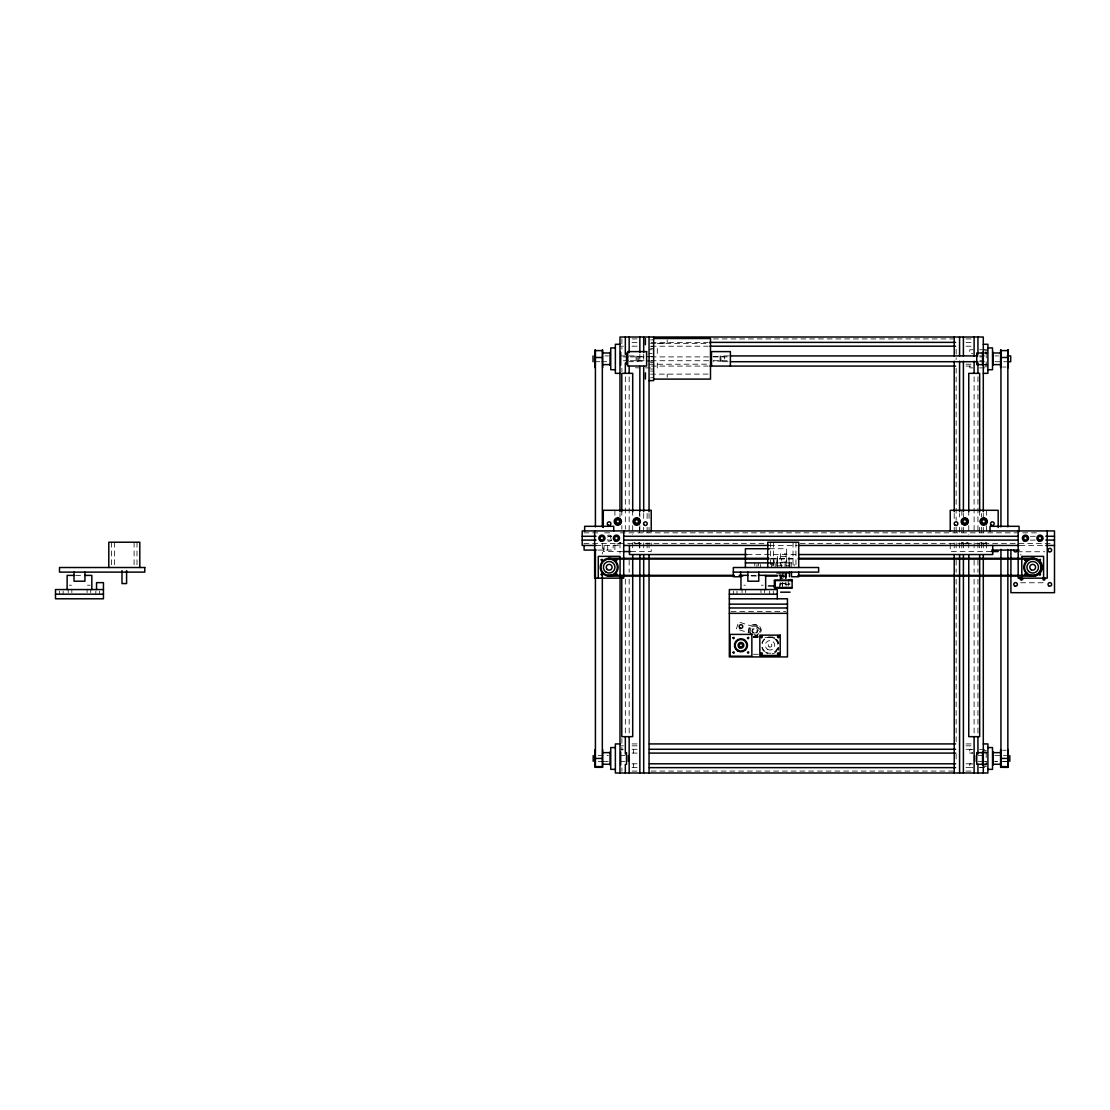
<?xml version="1.0" encoding="UTF-8"?>
<svg xmlns="http://www.w3.org/2000/svg" width="1110" height="1110" viewBox="0 0 1110 1110"><rect width="100%" height="100%" fill="white"/><g stroke="black" fill="none" stroke-linecap="round" stroke-linejoin="round"><path stroke-width="0.75" stroke-dasharray="5 3.75" d="M736.416 628.898L738.58 621.975L759.379 628.482L757.214 635.419L754.009 634.42M632.089 338.925L639.013 338.925M713.397 338.925L957.333 338.925M965.991 338.925L972.915 338.925M650.585 339.882L653.651 339.882M632.089 342.366L639.013 342.366M651.126 342.366L708.208 342.366M965.991 342.366L972.915 342.366M650.585 343.489L667.207 343.489L667.207 339.882M657.106 343.531L710.497 343.531M619.977 346.195L623.445 346.195M632.089 346.195L639.013 346.195M651.126 346.195L708.208 346.195M965.991 346.195L972.915 346.195M650.585 346.514L653.651 346.514M650.585 348.582L653.651 348.582M649.045 349.733L652.125 349.733M984.834 349.733L987.9 349.733M973.04 349.747L969.738 349.747L969.738 353.355L973.04 353.355M979.644 349.747L986.249 349.747M984.834 350.815L987.9 350.815M984.834 352.272L987.9 352.272M983.293 352.994L986.374 352.994M649.045 353.368L652.125 353.368M984.834 353.368L987.9 353.368M605.033 355.908L608.544 355.921M620.712 355.921L625.069 355.921M629.203 355.921L637.182 355.908L637.182 361.721L629.203 361.707M728.812 355.908L720.057 355.921L720.057 361.707L728.812 361.721M979.561 355.921L986.485 355.921M994.907 355.908L998.598 355.921M637.182 356.504L645.631 356.518M647.366 356.518L652.555 356.518M713.064 356.504L724.344 356.504L724.344 361.111L713.064 361.125M623.445 356.907L628.635 356.907M630.355 356.907L649.392 356.907M651.126 356.907L711.676 356.907M713.397 356.907L728.979 356.907M979.825 356.907L983.293 356.907M623.445 360.722L628.635 360.722M630.355 360.722L649.392 360.722M651.126 360.722L711.676 360.722M713.397 360.722L728.979 360.722M979.825 360.722L983.293 360.722M637.182 361.125L645.631 361.097M647.366 361.097L652.555 361.097M594.766 361.707L599.927 361.707M601.662 361.707L608.544 361.707M979.561 361.707L986.485 361.707M994.907 361.721L1006.548 361.721M650.585 362.443L653.651 362.443M649.045 364.26L708.208 364.163M965.991 364.163L973.04 364.274M984.834 364.26L987.9 364.26M983.293 364.621L986.374 364.621M984.834 365.356L987.9 365.356M651.126 366.078L708.208 366.078M965.991 366.078L972.915 366.078M984.834 366.8L987.9 366.8M1002.677 367.021L1006.132 367.021M638.791 367.882L635.489 367.743M645.396 367.882L652.125 367.896M973.04 367.882L969.738 367.882L969.738 364.274M979.644 367.882L987.9 367.896M650.585 369.033L653.651 369.033M650.585 371.101L653.651 371.101M650.585 374.139L708.777 374.098M650.585 377.733L653.651 377.733M583.929 532.842L597.763 532.842M604.686 532.842L613.331 532.842M620.254 532.842L1037.198 532.842M608.141 536.283L611.61 536.283M1030.274 536.283L1035.463 536.283M608.141 540.098L611.61 540.098M1030.274 540.098L1035.463 540.098M583.929 543.553L765.581 543.553M800.185 543.553L1051.045 543.553M596.028 545.454L621.988 545.454M769.563 545.454L797.244 545.454M1019.896 545.454L1044.121 545.454M769.466 548.729L786.671 548.729L786.671 567.515M597.777 550.074L613.164 550.074L613.164 545.454M622.113 551.559L603.271 551.559L603.271 544.691M630.674 551.559L651.223 551.559L651.223 542.97M991.341 551.559L950.229 551.559L950.229 542.97M1017.204 551.753L1044.76 551.753M747.072 554.542L797.244 554.542M770.645 558.316L796.578 558.316M770.645 559.024L796.578 559.024M769.466 562.895L794.122 562.895L794.122 565.975M777.416 565.809L789.043 565.809M75.591 575.396L83.375 575.396M750.984 575.396L756.604 575.327M779.095 575.327L786.019 575.327M751.414 576.034L756.604 576.034M779.095 576.034L786.019 576.034M786.699 576.742L779.109 576.742L779.109 572.122M1020.645 582.764L1046.48 582.764M779.581 583.277L789.987 583.277M789.987 584.554L779.581 584.554L779.581 587.454M69.306 585.206L71.484 585.206M87.468 585.206L90.188 585.206M743.866 585.206L745.323 585.206M761.307 585.206L763.139 585.206M731.046 611.416L785.755 611.416M753.274 636.682L758.31 636.682M753.274 637.459L758.31 637.459M765.026 637.459L771.755 637.57A8.464 8.464 0 0 1 778.096 643.176M753.357 654.276L758.366 654.276M632.089 743.922L639.013 743.922M965.991 743.922L972.915 743.922M619.977 745.837L623.445 745.837M632.089 745.837L639.013 745.837M965.991 745.837L972.915 745.837M619.977 749.278L623.445 749.278M632.089 749.278L639.013 749.278M965.991 749.278L972.915 749.278M973.04 749.389L969.738 749.389L969.738 752.996L973.04 752.996L965.991 753.093M979.644 749.389L986.374 749.375M1002.677 750.249L1006.132 750.249M983.293 750.457L986.374 750.457M983.293 751.914L986.374 751.914M983.293 752.636L987.9 752.636M983.293 753.01L986.374 753.01M632.089 753.093L639.013 753.093M598.221 755.563L608.363 755.549M620.712 755.563L625.069 755.563M978.021 755.563L986.388 755.563M994.754 755.563L1006.548 755.549M598.221 761.349L608.252 761.349M620.712 761.349L625.069 761.349M978.021 761.349L986.388 761.349M1006.465 761.349L994.754 761.349L1001.567 761.363M601.703 761.363L608.363 761.363M982.558 761.363L986.193 761.363M1003.218 761.363L1006.548 761.363M632.089 763.805L639.013 763.805M965.991 763.805L972.915 763.805M973.04 763.916L969.738 763.916L969.738 767.523L973.04 767.523M983.293 763.902L986.374 763.902M984.834 764.263L987.9 764.263M983.293 764.998L986.374 764.998M983.293 766.441L986.374 766.441M979.644 767.523L986.374 767.537M632.089 767.634L639.013 767.634M965.991 767.634L972.915 767.634M979.825 767.634L983.293 767.634M632.089 771.075L639.013 771.075M651.126 771.075L957.333 771.075M965.991 771.075L972.915 771.075M739.607 629.911L752.413 633.921M986.554 510.295L986.554 515.456M986.554 525.765L986.554 534.368M986.554 542.97L986.554 551.559M986.193 352.994L986.193 364.621M986.193 752.636L986.193 764.263M983.293 513.472L983.293 516.941M983.293 527.319L983.293 534.243M983.293 542.887L983.293 551.545M981.379 513.472L981.379 516.941M981.379 527.319L981.379 534.243M981.379 542.887L981.379 551.545M979.658 510.295L979.658 516.941M979.658 527.319L979.658 534.368M979.658 542.887L979.658 551.559M977.938 376.803L977.938 534.243M977.938 542.887L977.938 551.545M977.938 560.189L977.938 572.302M977.938 579.226L977.938 733.197M974.108 376.803L974.108 534.243M974.108 542.887L974.108 551.545M974.108 560.189L974.108 572.302M974.108 579.226L974.108 733.197M968.753 510.295L968.753 517.177M968.753 525.585L968.753 534.368M968.753 542.887L968.753 551.559M963.397 513.472L963.397 516.941M963.397 527.319L963.397 534.243M963.397 542.887L963.397 551.545M961.857 510.295L961.857 515.456M961.857 527.486L961.857 534.368M961.857 542.97L961.857 551.559M959.581 513.472L959.581 516.941M959.581 527.319L959.581 534.243M959.581 542.887L959.581 551.545M956.14 349.123L956.14 359.501M956.14 368.159L956.14 520.396M956.14 527.319L956.14 534.243M956.14 542.887L956.14 551.545M956.14 560.189L956.14 572.302M956.14 579.226L956.14 741.841M956.14 753.954L956.14 760.877M954.225 513.472L954.225 520.396M954.225 527.319L954.225 534.243M954.225 542.887L954.225 551.545M795.939 542.221L795.939 565.822M793.039 542.221L793.039 565.822M791.222 562.895L791.222 567.515M789.765 567.515L789.765 562.173L776.695 562.173L776.695 567.515M789.043 562.173L789.043 556.36L777.416 556.36L777.416 562.173M789.043 562.895L789.043 567.515M788.239 580.918L788.239 588.189M786.296 572.122L786.31 580.377M786.13 565.809L786.116 553.835L780.33 553.835L780.316 565.809M786.116 573.912L786.13 586.163M785.533 573.856L785.533 583.569L780.927 583.569L780.927 573.856M785.034 566.835L785.034 558.58L781.426 558.58L781.426 566.835M785.034 572.122L785.034 578.56L781.426 578.56L781.426 572.122M783.174 572.927L783.174 579.323M782.467 584.554L782.467 588.189M782.286 573.662L782.286 576.742M782.467 582.375L782.467 585.275M780.33 573.912L780.316 586.163M780.136 576.742L780.136 579.156M777.416 567.515L777.416 562.895L777.291 565.975M776.931 562.895L776.931 558.538L774.031 558.538L774.031 562.895M775.113 562.895L775.238 567.515M773.656 562.895L773.67 565.975M773.42 542.221L773.42 565.822M773.295 591.103L773.295 594.183M772.324 562.895L772.324 565.975M771.478 562.895L771.478 567.515M770.52 542.221L770.52 565.822M769.66 591.103L769.66 594.183M764.582 589.563L764.582 592.643M760.947 589.563L760.961 592.643M760.586 564.435L760.586 567.515M758.408 562.895L758.408 565.975M756.951 564.435L756.951 567.515M754.772 562.895L754.772 565.975M745.684 589.563L745.684 592.643M742.049 589.563L742.049 592.643M736.971 591.103L736.971 594.183M733.335 591.103L733.335 594.183M720.945 355.908L720.945 361.721M667.207 374.139L667.207 377.4M657.287 348.457L657.287 354.631M657.287 362.984L657.287 369.172M649.045 513.472L649.045 520.396M649.045 527.319L649.045 534.243M649.045 542.887L649.045 551.545M647.13 513.472L647.13 520.396M647.13 527.319L647.13 534.243M647.13 542.887L647.13 551.545M643.689 354.312L643.689 362.97M643.689 513.472L643.689 520.396M643.689 527.319L643.689 534.243M643.689 542.887L643.689 551.545M639.86 354.312L639.86 362.97M639.86 513.472L639.86 516.941M639.86 525.585L639.86 534.243M639.86 542.887L639.86 551.545M639.596 510.295L639.596 515.456M639.596 527.486L639.596 534.368M639.596 542.97L639.596 551.559M638.708 356.518L638.708 361.097M636.099 355.921L636.099 361.707M633.533 749.389L633.533 752.996M633.533 763.916L633.533 767.523M632.7 510.295L632.7 517.177M632.7 525.585L632.7 534.368M632.7 542.887L632.7 551.559M629.162 376.803L629.162 534.243M629.162 560.189L629.162 572.302M629.162 579.226L629.162 733.197M625.332 376.803L625.332 529.054M625.332 579.226L625.332 733.197M621.891 338.744L621.891 349.123M621.891 368.159L621.891 371.614M621.794 510.295L621.794 517.177M621.891 525.585L621.794 529.206M621.891 738.386L621.891 750.499M621.891 767.801L621.891 771.256M619.977 513.472L619.977 516.941M619.977 542.887L619.977 553.266M614.898 510.295L614.898 515.456M614.898 544.691L614.898 551.559M607.711 545.454L607.711 550.074M604.076 545.454L604.076 550.074M602.328 543.567L602.328 553.959M137.002 542.221L137.002 565.822M134.102 542.221L134.102 565.822M114.496 542.221L114.496 565.822M111.583 542.221L111.583 565.822M99.456 591.103L99.456 594.183M95.835 591.103L95.821 594.183M90.743 589.563L90.743 592.643M87.121 589.563L87.107 592.643M71.845 589.563L71.845 592.643M68.209 589.563L68.209 592.643M63.131 591.103L63.131 594.183M59.496 591.103L59.496 594.183M752.774 632.922A2.9 2.9 0 0 1 753.87 628.121A2.9 2.9 0 0 1 757.714 631.202A2.9 2.9 0 0 1 753.274 633.324M749.222 632.367A5.814 5.814 0 0 1 754.828 625.055A5.814 5.814 0 0 1 760.447 632.367M757.741 635.905A5.814 5.814 0 0 1 753.329 636.488M748.515 632.561A6.535 6.535 0 0 1 754.828 624.333A6.535 6.535 0 0 1 761.155 632.561M758.102 636.529A6.535 6.535 0 0 1 753.135 637.182M776.015 639.318A8.464 8.464 0 0 1 772.227 653.471M767.842 653.471A8.464 8.464 0 0 1 765.803 652.625M764.041 651.279A8.464 8.464 0 0 1 761.849 647.491M761.849 643.106A8.464 8.464 0 0 1 774.267 637.972M778.36 647.56A8.464 8.464 0 0 1 777.652 649.641M776.417 651.473A8.464 8.464 0 0 1 772.754 653.901M778.942 648.254A9.185 9.185 0 0 1 778.027 650.46M772.449 636.987A9.185 9.185 0 0 1 774.669 637.903M776.57 639.374A9.185 9.185 0 0 1 778.942 643.495M750.651 633.061A4.717 4.717 0 0 1 754.412 626.165A4.717 4.717 0 0 1 759.337 632.284M758.824 633.394A4.717 4.717 0 0 1 753.426 635.378M966.949 542.554A3.094 3.094 0 0 1 962.578 542.554M967.906 542.193A3.635 3.635 0 0 1 965.7 543.886M963.827 543.886A3.635 3.635 0 0 1 961.621 542.193M986.485 542.637A3.635 3.635 0 0 1 984.972 543.761M983.113 543.969A3.635 3.635 0 0 1 980.727 542.526M985.833 542.554A3.094 3.094 0 0 1 981.476 542.554M619.977 542.554A3.094 3.094 0 0 1 618.603 543.359M638.874 542.554A3.094 3.094 0 0 1 634.504 542.554M607.656 537.06A1.818 1.818 0 0 1 610.333 536.879A1.818 1.818 0 0 1 610.292 539.557A1.818 1.818 0 0 1 607.628 539.28M620.948 542.193A3.635 3.635 0 0 1 616.855 543.886M639.527 542.637A3.635 3.635 0 0 1 638.014 543.761M636.141 543.969A3.635 3.635 0 0 1 633.768 542.526M611.749 539.737A3.094 3.094 0 0 1 607.531 540.861M607.531 535.519A3.094 3.094 0 0 1 611.749 536.643M1020.409 554.972A1.457 1.457 0 0 1 1021.061 554.598M767.662 649.392A4.717 4.717 0 0 0 774.752 645.298A4.717 4.717 0 0 0 767.662 641.205A4.717 4.717 0 0 0 767.662 649.392M769.119 646.866A1.818 1.818 0 0 0 771.852 645.298A1.818 1.818 0 0 0 769.119 643.731A1.818 1.818 0 0 0 769.119 646.866M753.662 632.714A2.178 2.178 0 0 0 757.006 630.966A2.178 2.178 0 0 0 753.829 628.94A2.178 2.178 0 0 0 753.662 632.714M766.039 652.222A7.992 7.992 0 0 0 778.027 645.298A7.992 7.992 0 0 0 766.039 638.375A7.992 7.992 0 0 0 766.039 652.222"/><path stroke-width="1.5" d="M1020.714 577.783L1021.45 579.545L1022.171 577.783M1043.234 577.783L1043.955 579.545L1044.69 577.783M653.651 338.508L710.497 338.508L710.497 379.107L653.651 379.107M709.942 342.366L955.613 342.366M619.977 344.28L615.37 344.28L615.37 373.348L619.977 373.348M983.293 344.28L987.9 344.28L987.9 373.348L983.293 373.348M709.942 346.195L955.613 346.195M615.37 347.916L610.75 347.916L610.75 369.713L615.37 369.713M987.9 347.916L992.52 347.916L992.52 369.713L987.9 369.713M595.418 350.607L602.328 350.607M1000.942 350.607L1007.852 350.607M602.688 352.994L610.028 352.994M982.558 353.008L976.745 353.008L976.745 364.621L982.558 364.621M993.242 352.994L1000.582 352.994M730.449 355.921L977.827 355.921M1007.242 355.921L1010.697 355.921L1010.697 361.707L1007.242 361.707M595.418 357.489L602.328 357.489M1000.942 357.489L1007.852 357.489M730.449 361.707L977.827 361.707M602.688 364.621L610.028 364.621M993.242 364.621L1000.582 364.621M709.942 366.078L955.613 366.078M649.045 380.605L653.651 380.605L653.651 337.01M582.195 536.283L596.028 536.283M623.709 536.283L1018.175 536.283M1045.856 536.283L1054.5 536.283M582.195 540.098L596.028 540.098M623.709 540.098L1018.175 540.098M1045.856 540.098L1054.5 540.098M596.056 545.454L582.195 545.454L582.195 530.927L1054.5 530.927L1054.5 592.685L1010.905 592.685L1010.905 549.797M623.709 545.454L769.036 545.454M798.451 545.454L1019.091 545.454M1045.856 545.454L1054.5 545.454M769.466 548.729L745.393 548.729L745.393 567.515M596.056 550.074L584.096 550.074L584.096 545.454M991.743 550.074L1019.091 550.074M623.126 551.559L630.674 551.559M991.341 551.559L998.181 551.559M747.072 554.542L629.425 554.542L629.425 545.454M798.964 554.542L992.742 554.542L992.742 545.454M768.911 558.316L608.169 558.316L608.169 559.024L768.911 559.024M798.298 558.316L1034.409 558.302A8.936 8.936 0 0 1 1034.673 576.021L798.118 576.034M798.298 559.024L1034.867 559.107A8.214 8.214 0 0 1 1034.021 575.355L798.118 575.327M745.393 562.895L769.466 562.895M733.335 572.122L818.625 572.122L818.625 567.515L733.335 567.515L733.335 576.742L740.606 576.742L740.606 572.122M776.695 572.857L789.765 572.857M74.023 575.396L67.127 575.396L67.127 589.563M84.929 575.396L91.825 575.396L91.825 589.563M734.126 575.327L607.85 575.327L607.85 576.034L734.126 576.034M739.316 575.327L747.96 575.327M758.338 575.327L777.361 575.327M739.316 576.034L742.77 576.034M765.262 576.034L777.361 576.034M789.307 579.642L791.832 579.642M774.35 580.197L792.11 580.197M789.307 580.363L791.832 580.363M768.397 585.927L774.572 585.927M774.308 587.828L792.138 587.828M778.859 588.189L791.832 588.189M103.452 589.563L55.5 589.563L55.5 598.789L103.452 598.789L103.452 582.639L96.542 582.639L96.542 589.563M780.663 592.185L790.042 592.185M55.5 594.183L103.452 594.183M729.339 594.183L777.291 594.183M729.339 598.789L787.462 598.789L787.462 656.926L729.339 656.926L729.339 589.563L777.291 589.563L777.291 598.789M729.339 604.145L787.462 604.145M729.339 607.975L787.462 607.975M729.339 613.331L787.462 613.331M619.977 743.922L615.37 743.922L615.37 772.99L987.9 772.99L987.9 743.922L983.293 743.922M649.392 743.922L955.613 743.922M615.37 747.557L610.75 747.557L610.75 769.355L615.37 769.355M987.9 747.557L992.52 747.557L992.52 769.355L987.9 769.355M649.392 749.278L955.613 749.278M602.688 752.636L610.028 752.636M982.558 752.649L976.745 752.649L976.745 764.263L982.558 764.263M993.242 752.636L1000.582 752.636M649.392 753.093L955.613 753.093M595.418 758.435L602.328 758.435M1000.942 758.435L1007.852 758.435M649.392 763.805L955.613 763.805M602.688 764.263L610.028 764.263M993.242 764.263L1000.582 764.263M595.418 766.621L602.328 766.663M1000.942 766.621L1007.852 766.663M649.392 767.634L955.613 767.634M1047.229 530.927L1047.229 578.157L1018.175 578.157L1018.175 530.927M1043.594 578.157L1043.594 556.36L1021.797 556.36L1021.797 578.157M1019.091 530.927L1019.091 526.307L990.023 526.307L990.023 530.927M1009.809 755.563L1009.809 761.349M1008.213 349.9L1008.213 367.729M1008.213 749.541L1008.213 767.371M1007.852 349.9L1007.852 526.848M1007.852 549.325L1007.852 767.371L1000.942 767.315L1000.942 549.325M1000.942 349.927L1000.942 526.848M1000.582 349.927L1000.582 367.688M1000.582 749.569L1000.582 767.329M998.181 527.486L998.181 510.295L950.229 510.295L950.229 530.927M993.242 352.272L993.242 365.356M993.242 751.914L993.242 764.998M983.293 511.752L983.293 337.01L619.977 337.01L619.977 511.752M983.293 555L983.293 772.99M982.558 352.272L982.558 365.356M982.558 751.914L982.558 764.998M979.658 511.752L979.658 373.348L968.753 373.348L968.753 511.752M979.658 555L979.658 736.651L968.753 736.651L968.753 555M977.938 337.01L977.938 354.312M977.938 362.97L977.938 373.348M977.938 736.651L977.938 753.954M977.938 764.332L977.938 772.99M974.677 755.563L974.677 761.349M974.108 337.01L974.108 356.046M974.108 361.236L974.108 373.348M974.108 736.651L974.108 772.99M963.397 337.01L963.397 356.046M963.397 361.236L963.397 511.752M963.397 555L963.397 772.99M959.581 337.01L959.581 356.046M959.581 361.236L959.581 511.752M959.581 555L959.581 772.99M954.225 337.01L954.225 356.046M954.225 361.236L954.225 511.752M954.225 555L954.225 772.99M798.728 567.515L798.728 542.221L767.732 542.221L767.732 567.515M798.728 572.122L798.728 576.742L791.472 576.742L791.472 572.122M789.474 572.122L789.474 576.742M775.099 580.558L775.099 587.454M765.664 575.396L765.664 589.563M758.768 572.122L758.768 581.21L747.862 581.21L747.862 572.122M740.967 575.396L740.967 589.563M730.38 366.022L730.38 351.606L711.496 351.606L711.496 366.022M651.223 530.927L651.223 510.295L603.271 510.295L603.271 527.486M649.045 337.01L649.045 511.752M649.045 555L649.045 772.99M645.409 338.592L645.409 344.766M645.409 372.849L645.409 379.023M643.689 337.01L643.689 352.578M643.689 366.425L643.689 511.752M643.689 555L643.689 772.99M639.86 337.01L639.86 352.578M639.86 366.425L639.86 511.752M639.86 555L639.86 772.99M632.7 511.752L632.7 373.348L621.794 373.348L621.794 511.752M632.7 555L632.7 736.651L621.794 736.651L621.794 577.491M629.162 337.01L629.162 352.578M629.162 366.425L629.162 373.348M629.162 736.651L629.162 772.99M628.329 755.563L628.329 761.349M626.512 353.008L626.512 364.621M626.512 752.649L626.512 764.263M625.332 337.01L625.332 354.312M625.332 362.97L625.332 373.348M625.332 736.651L625.332 753.954M625.332 764.332L625.332 772.99M623.709 530.927L623.709 578.157L594.641 578.157L594.641 530.927M620.712 352.272L620.712 365.356M620.712 751.914L620.712 764.998M619.977 772.99L620.074 556.36L598.276 556.36L598.276 578.157M613.719 530.927L613.719 526.307L584.651 526.307L584.651 530.927M610.028 352.272L610.028 365.356M610.028 751.914L610.028 764.998M602.688 349.927L602.688 367.688M602.688 749.569L602.688 767.329M602.328 349.927L602.328 526.848M602.328 573.509L602.328 767.329L595.418 767.315L595.418 549.325M595.418 349.9L595.418 526.848M595.057 349.9L595.057 367.729M595.057 749.541L595.057 767.371M593.198 755.563L593.198 761.349M593.045 355.921L593.045 361.707M139.804 567.515L139.804 542.221L108.794 542.221L108.794 567.515M126.595 570.609L126.595 583.569L121.989 583.569L121.989 570.609M84.929 572.122L84.929 581.21L74.023 581.21L74.023 572.122M1017.37 550.13A1.804 1.804 0 0 1 1015.581 551.934A1.804 1.804 0 0 1 1013.777 550.13M1044.982 579.545A1.457 1.457 0 0 1 1042.928 579.545M1022.851 578.893A1.457 1.457 0 0 1 1020.881 579.864A1.457 1.457 0 0 1 1020.187 577.797M601.204 559.801C602.092 562.576 603.368 557.844 601.204 559.801M601.204 574.342C602.078 577.117 603.396 572.371 601.204 574.342M615.745 559.801C616.633 562.576 617.895 557.844 615.745 559.801M615.745 574.342C616.605 577.117 617.923 572.371 615.745 574.342M733.002 637.848C733.89 640.623 735.153 635.891 733.002 637.848M733.002 652.375C733.863 655.15 735.181 650.418 733.002 652.375M747.529 637.848C748.417 640.623 749.68 635.891 747.529 637.848M747.529 652.375C748.417 655.15 749.68 650.418 747.529 652.375M760.794 636.71C761.904 640.179 763.5 634.254 760.794 636.71M760.794 653.415C761.904 656.884 763.5 650.973 760.794 653.415M777.513 636.71C778.623 640.179 780.205 634.254 777.513 636.71M777.513 653.415C778.623 656.884 780.205 650.973 777.513 653.415M1024.738 559.801C1025.626 562.576 1026.889 557.844 1024.738 559.801M1024.738 574.342C1025.598 577.117 1026.917 572.371 1024.738 574.342M1039.265 559.801C1040.153 562.576 1041.43 557.844 1039.265 559.801M1039.265 574.342C1040.139 577.117 1041.457 572.371 1039.265 574.342M646.63 351.606L627.733 351.606L627.733 366.022L646.63 366.022L646.63 351.606M144.786 567.515L59.496 567.515L59.496 572.122L144.786 572.122L144.786 567.515M792.11 580.558L774.35 580.558L774.391 587.454L792.138 587.454L792.11 580.558M751.858 634.393L730.061 634.393L730.061 656.204L751.858 656.204L751.858 634.393M780.205 635.128L759.851 635.128L759.851 655.469L780.205 655.469L780.205 635.128M739.371 647.699A2.886 2.886 0 0 0 743.839 645.479A2.886 2.886 0 0 0 739.676 642.718A2.886 2.886 0 0 0 739.371 647.699M738.053 650.335A5.814 5.814 0 0 0 746.78 645.298A5.814 5.814 0 0 0 738.053 640.262A5.814 5.814 0 0 0 738.053 650.335M737.692 650.96A6.535 6.535 0 0 0 747.502 645.298A6.535 6.535 0 0 0 737.692 639.637A6.535 6.535 0 0 0 737.692 650.96M740.12 646.755A1.679 1.679 0 0 0 742.645 645.298A1.679 1.679 0 0 0 740.12 643.842A1.679 1.679 0 0 0 740.12 646.755M739.773 627.899A1.818 1.818 0 0 0 742.743 626.859A1.818 1.818 0 0 0 740.37 624.805A1.818 1.818 0 0 0 739.773 627.899M991.424 525.21A1.818 1.818 0 0 0 994.185 523.698A1.818 1.818 0 0 0 991.508 522.061A1.818 1.818 0 0 0 991.424 525.21M955.127 525.238A1.818 1.818 0 0 0 957.861 523.656A1.818 1.818 0 0 0 955.127 522.088A1.818 1.818 0 0 0 955.127 525.238M1023.892 540.861A3.094 3.094 0 0 0 1028.526 538.197A3.094 3.094 0 0 0 1023.892 535.519A3.094 3.094 0 0 0 1023.892 540.861M1024.35 539.654A1.818 1.818 0 0 0 1027.236 538.405A1.818 1.818 0 0 0 1024.71 536.532A1.818 1.818 0 0 0 1024.35 539.654M1038.419 540.861A3.094 3.094 0 0 0 1043.053 538.197A3.094 3.094 0 0 0 1038.419 535.519A3.094 3.094 0 0 0 1038.419 540.861M1038.891 539.654A1.818 1.818 0 0 0 1041.777 538.405A1.818 1.818 0 0 0 1039.251 536.532A1.818 1.818 0 0 0 1038.891 539.654M614.898 540.861A3.094 3.094 0 0 0 619.533 538.197A3.094 3.094 0 0 0 614.898 535.519A3.094 3.094 0 0 0 614.898 540.861M615.356 539.654A1.818 1.818 0 0 0 618.242 538.405A1.818 1.818 0 0 0 615.717 536.532A1.818 1.818 0 0 0 615.356 539.654M600.357 540.861A3.094 3.094 0 0 0 604.992 538.197A3.094 3.094 0 0 0 600.357 535.519A3.094 3.094 0 0 0 600.357 540.861M600.829 539.654A1.818 1.818 0 0 0 603.715 538.405A1.818 1.818 0 0 0 601.19 536.532A1.818 1.818 0 0 0 600.829 539.654M982.114 524.156A3.094 3.094 0 0 0 986.748 521.478A3.094 3.094 0 0 0 982.114 518.8A3.094 3.094 0 0 0 982.114 524.156M982.572 522.935A1.818 1.818 0 0 0 985.458 521.686A1.818 1.818 0 0 0 982.933 519.813A1.818 1.818 0 0 0 982.572 522.935M962.19 524.045A3.635 3.635 0 0 0 968.267 522.421A3.635 3.635 0 0 0 963.827 517.968A3.635 3.635 0 0 0 962.19 524.045M981.837 524.628A3.635 3.635 0 0 0 987.289 521.478A3.635 3.635 0 0 0 981.837 518.328A3.635 3.635 0 0 0 981.837 524.628M963.216 524.156A3.094 3.094 0 0 0 967.851 521.478A3.094 3.094 0 0 0 963.216 518.8A3.094 3.094 0 0 0 963.216 524.156M963.674 522.935A1.818 1.818 0 0 0 966.56 521.686A1.818 1.818 0 0 0 964.035 519.813A1.818 1.818 0 0 0 963.674 522.935M616.258 524.156A3.094 3.094 0 0 0 620.892 521.478A3.094 3.094 0 0 0 616.258 518.8A3.094 3.094 0 0 0 616.258 524.156M616.716 522.935A1.818 1.818 0 0 0 619.602 521.686A1.818 1.818 0 0 0 617.077 519.813A1.818 1.818 0 0 0 616.716 522.935M635.142 524.156A3.094 3.094 0 0 0 639.776 521.478A3.094 3.094 0 0 0 635.142 518.8A3.094 3.094 0 0 0 635.142 524.156M635.614 522.935A1.818 1.818 0 0 0 638.5 521.686A1.818 1.818 0 0 0 635.975 519.813A1.818 1.818 0 0 0 635.614 522.935M608.169 525.238A1.818 1.818 0 0 0 610.902 523.656A1.818 1.818 0 0 0 608.169 522.088A1.818 1.818 0 0 0 608.169 525.238M644.466 525.21A1.818 1.818 0 0 0 647.227 523.698A1.818 1.818 0 0 0 644.535 522.061A1.818 1.818 0 0 0 644.466 525.21M615.981 524.628A3.635 3.635 0 0 0 621.433 521.478A3.635 3.635 0 0 0 615.981 518.328A3.635 3.635 0 0 0 615.981 524.628M634.878 524.628A3.635 3.635 0 0 0 640.317 521.478A3.635 3.635 0 0 0 634.878 518.328A3.635 3.635 0 0 0 634.878 524.628M1048.562 585.664A1.804 1.804 0 0 0 1051.572 584.845A1.804 1.804 0 0 0 1049.366 582.653A1.804 1.804 0 0 0 1048.562 585.664M1014.679 585.941A1.804 1.804 0 0 0 1017.37 584.387A1.804 1.804 0 0 0 1014.679 582.833A1.804 1.804 0 0 0 1014.679 585.941M1048.922 551.684A1.804 1.804 0 0 0 1051.628 550.13A1.804 1.804 0 0 0 1048.922 548.576A1.804 1.804 0 0 0 1048.922 551.684M1027.139 574.245A8.936 8.936 0 0 0 1041.541 568.584A8.936 8.936 0 0 0 1029.428 558.94A8.936 8.936 0 0 0 1027.139 574.245M1026.889 573.065A8.214 8.214 0 0 0 1040.639 569.388A8.214 8.214 0 0 0 1030.58 559.329A8.214 8.214 0 0 0 1026.889 573.065M1031.245 569.777A2.9 2.9 0 0 0 1035.602 567.265A2.9 2.9 0 0 0 1031.245 564.74A2.9 2.9 0 0 0 1031.245 569.777M1028.595 571.372A5.814 5.814 0 0 0 1038.322 568.764A5.814 5.814 0 0 0 1031.19 561.646A5.814 5.814 0 0 0 1028.595 571.372M603.604 574.245A8.936 8.936 0 0 0 618.006 568.584A8.936 8.936 0 0 0 605.907 558.94A8.936 8.936 0 0 0 603.604 574.245M603.368 573.065A8.214 8.214 0 0 0 617.104 569.388A8.214 8.214 0 0 0 607.045 559.329A8.214 8.214 0 0 0 603.368 573.065M607.323 569.499A2.9 2.9 0 0 0 612.04 567.751A2.9 2.9 0 0 0 608.169 564.532A2.9 2.9 0 0 0 607.323 569.499M606.268 572.288A5.814 5.814 0 0 0 614.982 567.265A5.814 5.814 0 0 0 606.268 562.229A5.814 5.814 0 0 0 606.268 572.288"/></g></svg>
